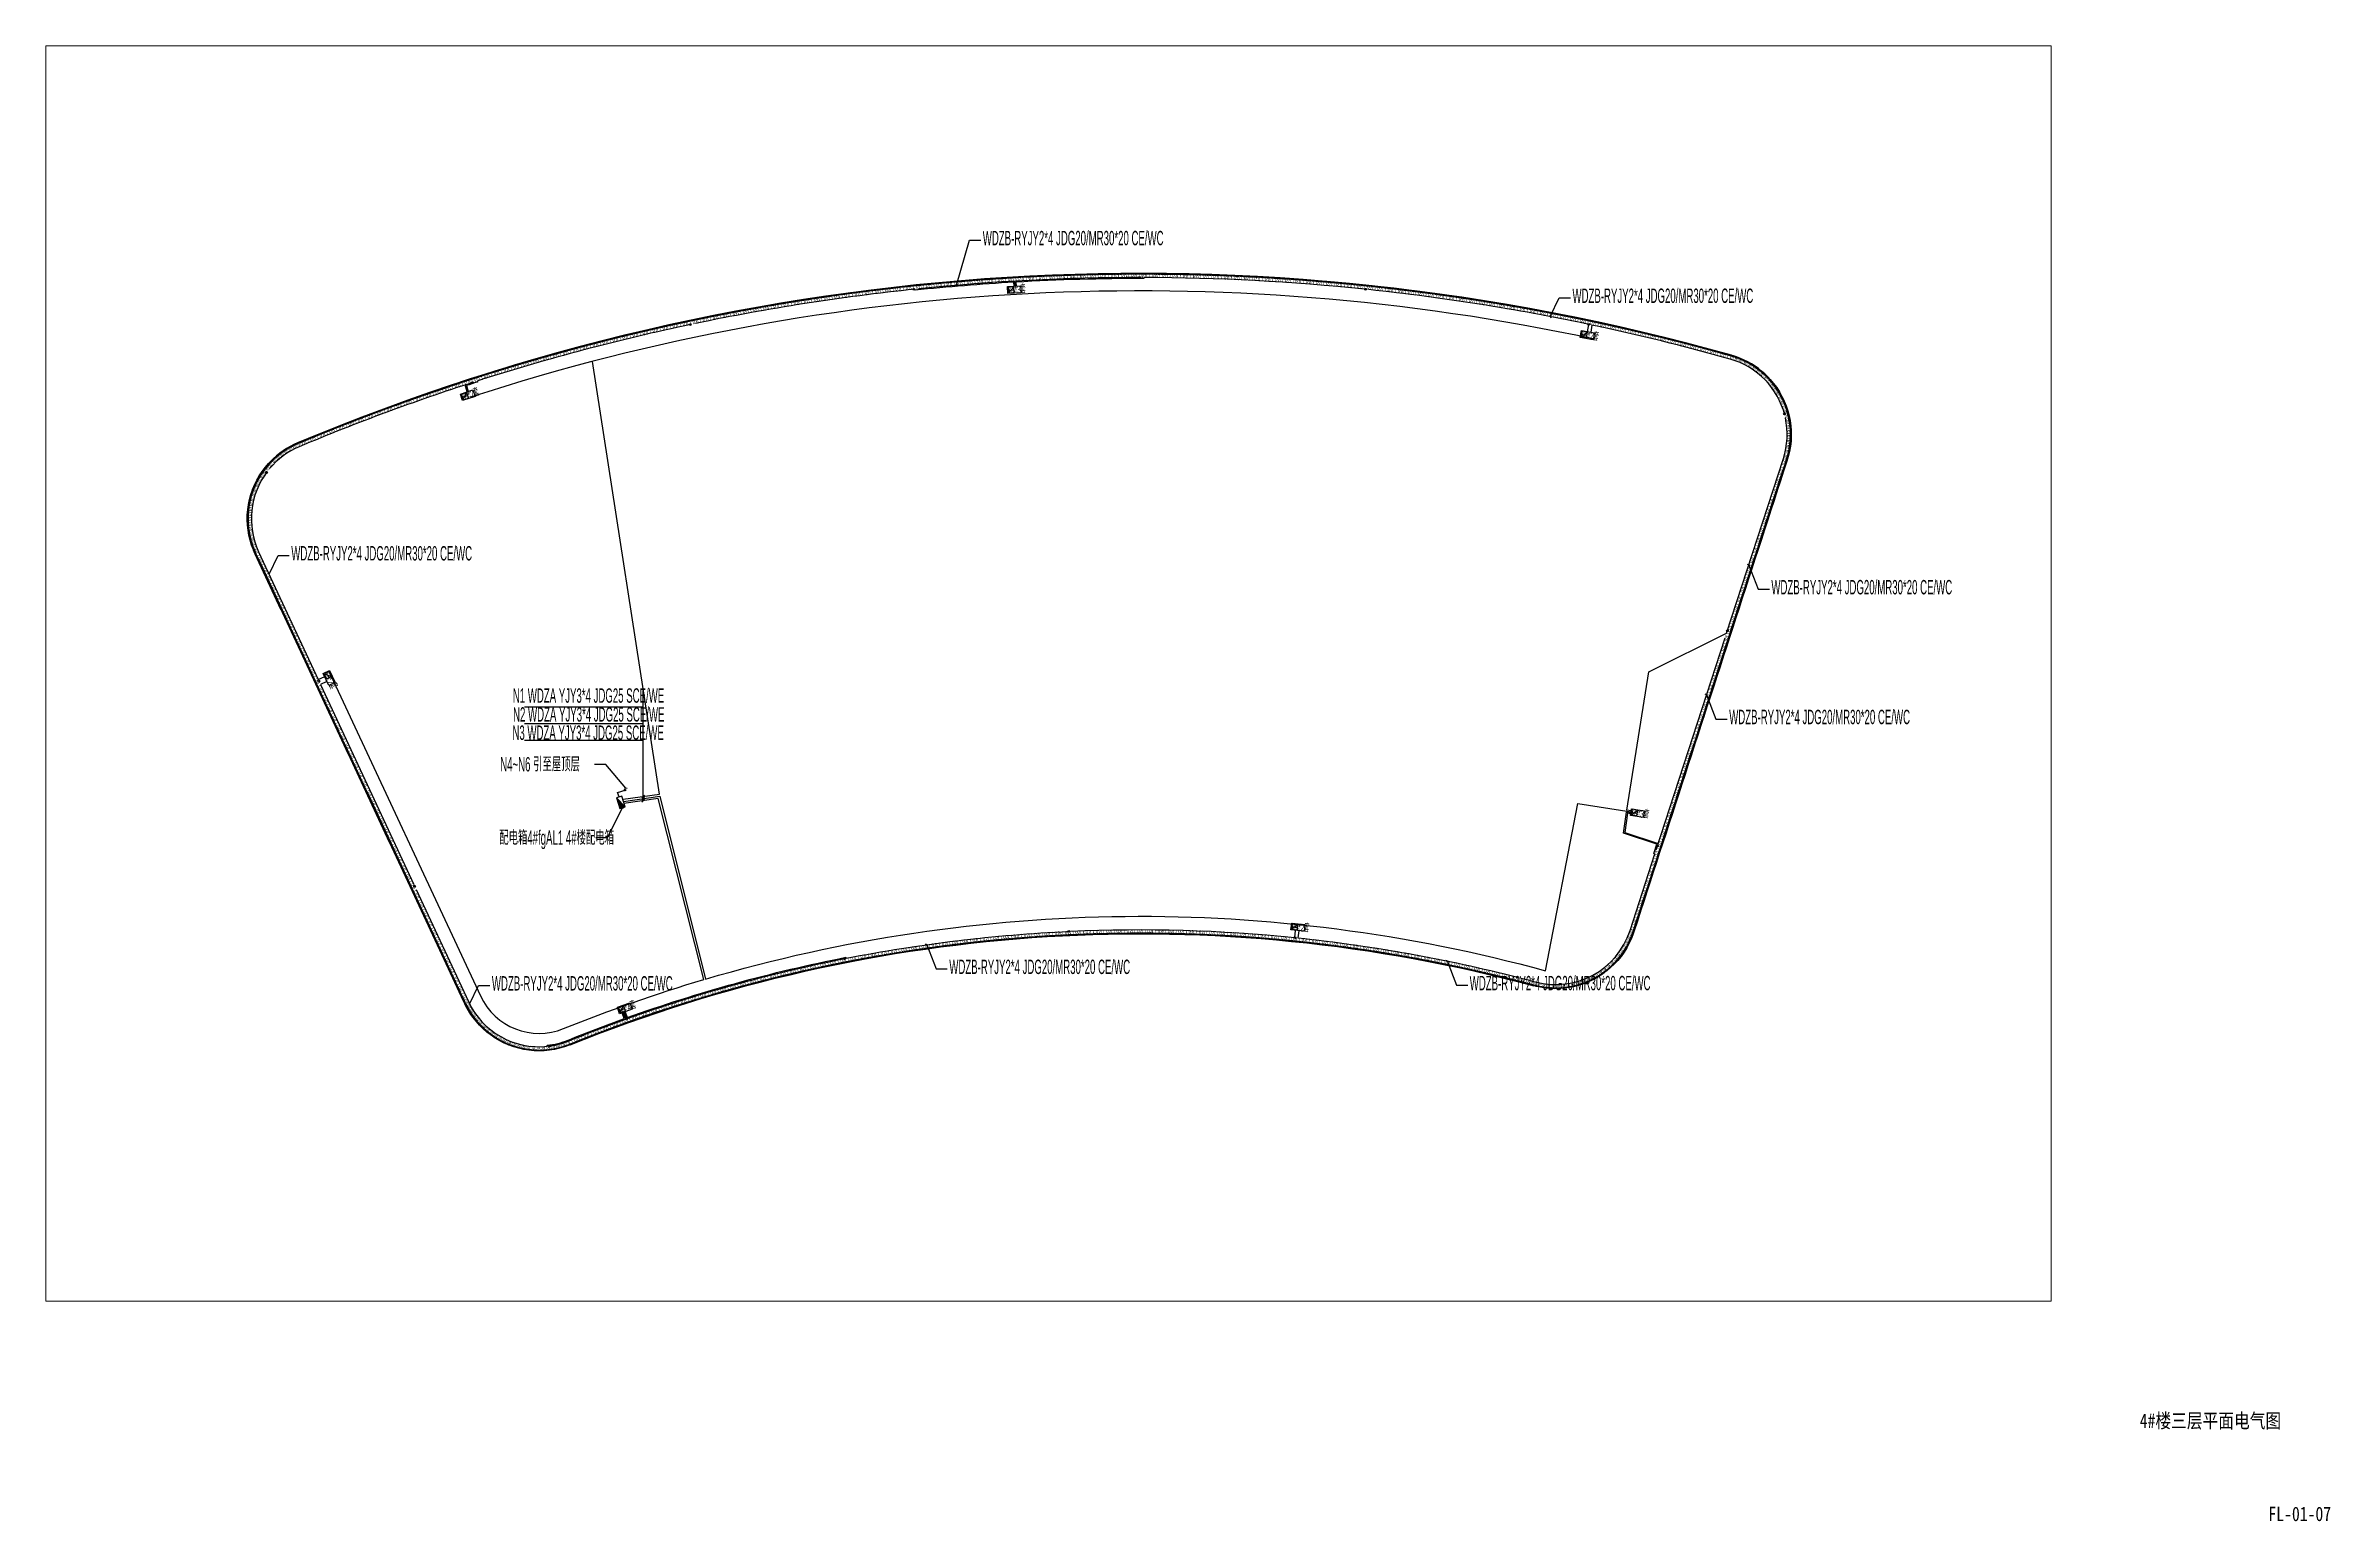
# Paper-space layout 'FL-01-07 4#楼三层平面电气图' of a CAD drawing. Header units: inches. Extents: x 44 to 600, y -404 to -45.
# The model-space entities are those that its viewports show. They can reach past a viewport. Long polylines and large blocks are cut down to what shows.
import ezdxf
from ezdxf import colors
from ezdxf.entities.mleader import LeaderData, LeaderLine
from ezdxf.enums import TextEntityAlignment as Align
from ezdxf.math import Vec2, Vec3

# ---------------------------------------------------------------- set-up
doc = ezdxf.new("R2010")
doc.units = ezdxf.units.IN
doc.header["$MEASUREMENT"] = 0
doc.layers.get('0').update_dxf_attribs({"color": 253})
doc.layers.get('Defpoints').update_dxf_attribs({"color": 253})
for name, color, linetype in [('0-L-灯具', 1, 'Continuous'), ('0-L-电箱', 90, 'Continuous'), ('0-LIGHT-TXT', 90, 'Continuous'), ('0-LL02', 1, 'Continuous'), ('0-开关电源', 3, 'Continuous'), ('2017_11-sheet-L2$0$C-SHET-TTLB', 11, 'Continuous'), ('LT-220V', 5, 'Continuous'), ('LT-24V', 4, 'Continuous'), ('强电220V', 1, 'Continuous')]:
    doc.layers.add(name, color=color, linetype=linetype)
doc.styles.add('GBZITI', font='gbenor.shx', dxfattribs={"height": 350, "bigfont": 'gbcbig.shx'})
doc.styles.add('SMDEI', font='smsim.shx', dxfattribs={"width": 0.75, "bigfont": 'smfs.shx'})
doc.styles.get("Standard").update_dxf_attribs({"font": 'arial.ttf'})
doc.styles.add('ZJY-宋体', font='')
doc.styles.get('ZJY-宋体').set_extended_font_data('SimSun')

# ---------------------------------------------------------------- blocks, each defined once
blk = doc.blocks.new('LL02')
at = {"layer": '0-LL02'}
for points in [[(-500, 80), (500, 80), (500, 0), (-500, 0)], [(-490, 70), (490, 70), (490, 10), (-490, 10)]]:
    blk.add_lwpolyline(points, close=True, dxfattribs=at)
for points in [[(-450, 16), (-450, 63), (-460, 45)], [(-450, 16), (-450, 63), (-440, 45)], [(-375, 16), (-375, 63), (-385, 45)], [(-375, 16), (-375, 63), (-365, 45)], [(-300, 16), (-300, 63), (-310, 45)], [(-300, 16), (-300, 63), (-290, 45)], [(-225, 16), (-225, 63), (-235, 45)], [(-225, 16), (-225, 63), (-215, 45)], [(-150, 16), (-150, 63), (-160, 45)], [(-150, 16), (-150, 63), (-140, 45)], [(-75, 16), (-75, 63), (-85, 45)], [(-75, 16), (-75, 63), (-65, 45)], [(0, 16), (0, 63), (-10, 45)], [(0, 16), (0, 63), (10, 45)], [(75, 16), (75, 63), (65, 45)], [(75, 16), (75, 63), (85, 45)], [(150, 16), (150, 63), (140, 45)], [(150, 16), (150, 63), (160, 45)], [(225, 16), (225, 63), (215, 45)], [(225, 16), (225, 63), (235, 45)], [(300, 16), (300, 63), (290, 45)], [(300, 16), (300, 63), (310, 45)], [(375, 16), (375, 63), (365, 45)], [(375, 16), (375, 63), (385, 45)], [(450, 16), (450, 63), (440, 45)], [(450, 16), (450, 63), (460, 45)]]:
    blk.add_lwpolyline(points, dxfattribs=at)
at = {"layer": '0-LL02', "style": 'GBZITI'}
blk.add_text('LL02', height=350, rotation=360, dxfattribs=at).set_placement((0, 271, 0), align=Align.MIDDLE_CENTER)
blk = doc.blocks.new('LL02a')
at = {"layer": '0-LL02'}
for points in [[(-250, 80), (250, 80), (250, 0), (-250, 0)], [(-240, 70), (240, 70), (240, 10), (-240, 10)]]:
    blk.add_lwpolyline(points, close=True, dxfattribs=at)
for points in [[(-225, 16), (-225, 63), (-235, 45)], [(-225, 16), (-225, 63), (-215, 45)], [(-150, 16), (-150, 63), (-160, 45)], [(-150, 16), (-150, 63), (-140, 45)], [(-75, 16), (-75, 63), (-85, 45)], [(-75, 16), (-75, 63), (-65, 45)], [(0, 16), (0, 63), (-10, 45)], [(0, 16), (0, 63), (10, 45)], [(75, 16), (75, 63), (65, 45)], [(75, 16), (75, 63), (85, 45)], [(150, 16), (150, 63), (140, 45)], [(150, 16), (150, 63), (160, 45)], [(225, 16), (225, 63), (215, 45)], [(225, 16), (225, 63), (235, 45)]]:
    blk.add_lwpolyline(points, dxfattribs=at)
at = {"layer": '0-LL02', "style": 'GBZITI', "width": 0.5}
blk.add_text('LL02a', height=350, rotation=360, dxfattribs=at).set_placement((0, 271, 0), align=Align.MIDDLE_CENTER)
blk = doc.blocks.new('LF01b')
at = {"layer": '0-LL02'}
for points in [[(-150, 80), (150, 80), (150, 0), (-150, 0)], [(-140, 70), (140, 70), (140, 10), (-140, 10)]]:
    blk.add_lwpolyline(points, close=True, dxfattribs=at)
for points in [[(-75, 16), (-75, 63), (-85, 45)], [(-75, 16), (-75, 63), (-65, 45)], [(0, 16), (0, 63), (-10, 45)], [(0, 16), (0, 63), (10, 45)], [(75, 16), (75, 63), (65, 45)], [(75, 16), (75, 63), (85, 45)]]:
    blk.add_lwpolyline(points, dxfattribs=at)
at = {"layer": '0-LL02', "style": 'GBZITI', "width": 0.28}
blk.add_text('LL02b', height=350, rotation=360, dxfattribs=at).set_placement((0, 271, 0), align=Align.MIDDLE_CENTER)
blk = doc.blocks.new('A$C6D811006')
at = {"layer": '强电220V'}
h = blk.add_hatch(dxfattribs=at)
h.set_pattern_fill('ANGLE', color=256, angle=-47.18273)
h.set_pattern_definition([(312.81726666, (-1537605.358, 1188511.7405), (5.123672646, 4.747441797), [5.08, -1.905]), (42.81726666, (-1537605.358, 1188511.7405), (-4.747441797, 5.123672646), [5.08, -1.905])])
h.paths.add_polyline_path([(-583, 176), (-182, -196), (161, 980)])
blk.add_line((161, 980), (-182, -196), dxfattribs=at)
blk.add_lwpolyline([(161, 980), (-583, 176), (-182, -196), (563, 608)], close=True, dxfattribs=at)
blk = doc.blocks.new('引出')
at = {"layer": '0-L-电箱', "lineweight": -2}
h = blk.add_hatch(color=256, dxfattribs=at)
h.dxf.hatch_style = 1
h.paths.add_polyline_path([(75, 0, 1), (-75, 0, 1)])
blk.add_lwpolyline([(0, 0, 0, 0, 0), (-110, -329, 200, 0, 0), (-281, -841, 0, 0, 0)], format="xyseb", dxfattribs=at)
blk.add_circle((0, 0), 75, dxfattribs=at)
blk = doc.blocks.new('_Oblique')
at = {"color": 0, "linetype": 'ByBlock', "lineweight": -2}
blk.add_line((-0.5, -0.5), (0.5, 0.5), dxfattribs=at)
blk = doc.blocks.new('LEDDR01')
at = {"layer": '0-开关电源'}
for p, q in [((-224, 0), (224, 448)), ((19, 205), (198, 205))]:
    blk.add_line(p, q, dxfattribs=at)
blk.add_lwpolyline([(-224, 0), (224, 0), (224, 448), (-224, 448)], close=True, dxfattribs=at)
for centre, start, end in [((-171, 187), 19.47122, 160.52878), ((-81, 219), 199.47122, 340.52878)]:
    blk.add_arc(centre, 47.5, start, end, dxfattribs=at)
at = {"color": 3}
for s, p in [('350W', (-219, 302)), ('DC24V', (-122, 21))]:
    blk.add_text(s, height=120, dxfattribs=at).set_placement(p)

msp = doc.modelspace()

# ---------------------------------------------------------------- linework, layer by layer
at = {"color": 4}
for points in [[(-299405, 78362, 0.1695891), (-438804, 69836, 0.0000154), (-438804, 69836, 0.0000154)], [(-294014, 68049, 0.4264158), (-299282, 78326, 0.4071261)], [(-438804, 69836, 0.4245121), (-442974, 59107, 0.4208598)], [(-412315, 11315, -0.1632475), (-318612, 17062, 0)]]:
    msp.add_lwpolyline(points, format="xyb", dxfattribs=at)
for points in [[(-308847, 22398), (-293968, 68190)], [(-442960, 59077), (-422569, 15349)]]:
    msp.add_lwpolyline(points, dxfattribs=at)
at = {"layer": '0-LIGHT-TXT', "color": 7}
for points in [[(-369784, 85027), (-368507, 85101), (-368468, 84430), (-369745, 84356)], [(-313983, 80752), (-312724, 80525), (-312843, 79864), (-314102, 80091)], [(-422977, 74585), (-421760, 74982), (-421552, 74343), (-422768, 73946)], [(-435705, 47710), (-435164, 46550), (-435773, 46266), (-436313, 47426)], [(-309099, 34276), (-307835, 34075), (-307940, 33412), (-309204, 33612)], [(-342152, 23160), (-340880, 23024), (-340951, 22356), (-342223, 22491)], [(-407722, 14976), (-406516, 15403), (-406292, 14769), (-407498, 14342)]]:
    msp.add_lwpolyline(points, close=True, dxfattribs=at)
for points in [[(-405206, 35059), (-405206, 35059), (-405206, 45762)], [(-416738, 44182), (-405206, 44182)], [(-416738, 42567), (-405206, 42567)], [(-416738, 40951), (-405206, 40951)], [(-405083, 35604), (-405324, 35325)], [(-405086, 35194), (-405327, 34915)], [(-405083, 35399), (-405324, 35120)]]:
    msp.add_lwpolyline(points, dxfattribs=at)
at = {"layer": '0-LL02'}
msp.add_lwpolyline([(-299405, 78362, 0.1689489), (-438507, 69960, 1073.2745645)], format="xyb", dxfattribs=at)
for centre in [(-378904, 84765), (-356944, 85914), (-334983, 84775), (-400626, 81342), (-313260, 81361), (-421874, 75680), (-294240, 72647), (-441835, 66957), (-299788, 51571), (-436736, 46676), (-306587, 30648), (-427439, 26737), (-363820, 22352), (-341849, 21747), (-385639, 19696), (-320209, 17895), (-406824, 13839), (-414323, 11196)]:
    msp.add_circle(centre, 85.7, dxfattribs=at)
at = {"layer": 'LT-220V'}
for points in [[(-312827, 79940, 0.1323392), (-421983, 74278, 0.1323392)], [(-435759, 47656), (-421029, 16067, 0.3992271), (-412954, 12891, -0.024189), (-399326, 17658), (-403751, 35267), (-407094, 34789)], [(-407123, 34987), (-403601, 35490), (-399134, 17715, -0.1394109), (-317469, 18514), (-314324, 34786), (-309147, 33974)]]:
    msp.add_lwpolyline(points, format="xyb", dxfattribs=at)
for points in [[(-407151, 35185), (-403631, 35688), (-410146, 77754)], [(-407555, 35421), (-407695, 35842), (-406974, 36082)]]:
    msp.add_lwpolyline(points, dxfattribs=at)
at = {"layer": 'LT-24V', "color": 4}
for points in [[(-369139, 85065), (-369162, 85458, 0.0114165), (-378778, 84678), (-378788, 84778, 0.0255536), (-400124, 81447, 0.0255536)], [(-356880, 85914, 0.0255453), (-378439, 84814, 0.0255453)], [(-334975, 84774, 0.0255327), (-356521, 85914), (-356521, 85814, 0.014728), (-368962, 85469), (-368939, 85076)], [(-313379, 80644), (-313250, 81359, 0.0256406), (-334652, 84740, 0.0256406)], [(-400497, 81369, 0.0255419), (-421362, 75845), (-421332, 75750, 0.0013287), (-422400, 75405), (-422214, 74834)], [(-294207, 72522, 0.268346), (-299513, 77977, 0.0163835), (-312960, 81298), (-313071, 80595)], [(-421702, 75736, 0.0213782), (-438649, 69467, 0.1195865), (-441534, 67340, 0.1195865)], [(-309132, 34072), (-309553, 34138), (-307435, 47591), (-299862, 51344), (-294348, 68314, 0.1325937), (-294148, 72270, 0.1325937)], [(-441772, 67041, 0.2777464), (-442598, 59246), (-436804, 46822), (-436170, 47118)], [(-319884, 17811, -0.0024877), (-318460, 17436, 0.3992271), (-309258, 22426), (-306833, 29889), (-306928, 29920), (-306634, 30825), (-309884, 31881), (-309584, 33940), (-309162, 33875)], [(-427294, 26427), (-422207, 15518, 0.3202063), (-414522, 11172), (-414532, 11271, 0.0700642), (-412503, 11779, -0.0098639), (-407046, 13865), (-407248, 14430)], [(-385473, 19729, -0.0368636), (-363837, 22351, -0.0368636)], [(-363612, 22362, -0.0368263), (-341849, 21747), (-341775, 22444)], [(-341466, 22411), (-341540, 21715, -0.0367571), (-320150, 17880, -0.0367571)], [(-407060, 14498), (-406824, 13839, -0.0369662), (-385762, 19672, -0.0369662)], [(-406966, 14531), (-406763, 13966, -0.0372964), (-385492, 19827), (-385473, 19729)], [(-414191, 11214, 0.059037), (-412466, 11686, -0.0100326), (-406918, 13805), (-407154, 14464)]]:
    msp.add_lwpolyline(points, format="xyb", dxfattribs=at)
for points in [[(-369039, 85070), (-369067, 85563)], [(-422309, 74803), (-422527, 75469)], [(-306706, 30282), (-300014, 50877)], [(-435953, 46653), (-436587, 46357), (-427520, 26913)], [(-309180, 33776), (-309502, 33826), (-309773, 31950), (-306508, 30889)]]:
    msp.add_lwpolyline(points, dxfattribs=at)

# ---------------------------------------------------------------- block references
at = {"layer": '0-L-灯具', "rotation": 176.5021198859426}
msp.add_blockref('引出', (-406974, 36082), dxfattribs=at)
at = {"layer": '0-L-电箱', "rotation": 61.18219452769995}
msp.add_blockref('A$C6D811006', (-407034, 34721), dxfattribs=at)
at = {"layer": '0-LL02'}
for name, p, rotation in [('LL02', (-385090, 84429), 187.6502017195544), ('LL02', (-384099, 84559), 187.3796834026831), ('LL02', (-383107, 84685), 187.109165085813), ('LL02', (-382114, 84807), 186.8386467689443), ('LL02', (-381121, 84924), 186.5681284520757), ('LL02', (-380127, 85036), 186.297610135207), ('LL02', (-379133, 85143), 186.0270918183382), ('LL02', (-378138, 85246), 185.756573501471), ('LL02', (-377143, 85344), 185.4860551846036), ('LL02', (-376148, 85437), 185.2155368677363), ('LL02', (-375152, 85525), 184.9450185508689), ('LL02', (-374155, 85609), 184.6745002340017), ('LL02', (-373158, 85688), 184.4039819171343), ('LL02', (-372161, 85763), 184.1334636002656), ('LL02', (-371163, 85832), 183.862945283397), ('LL02', (-370166, 85897), 183.5924269665269), ('LL02', (-369167, 85958), 183.3219086496582), ('LL02', (-368169, 86013), 183.0513903327896), ('LL02', (-367170, 86064), 182.7808720159209), ('LL02', (-366171, 86110), 182.5103536990523), ('LL02', (-365172, 86152), 182.2398353821823), ('LL02', (-364173, 86188), 181.9693170653135), ('LL02', (-363173, 86220), 181.6987987484475), ('LL02', (-362174, 86248), 181.4282804315775), ('LL02', (-361174, 86270), 181.1577621147089), ('LL02', (-360174, 86288), 180.8872437978416), ('LL02', (-359174, 86301), 180.6167254809149), ('LL02', (-358174, 86310), 180.3462071640461), ('LL02', (-357174, 86313), 180.0756888471775), ('LL02', (-356174, 86312), 179.8051705303102), ('LL02', (-355174, 86306), 179.5346522134415), ('LL02', (-354174, 86296), 179.2641338965728), ('LL02', (-353175, 86281), 178.9936155797068), ('LL02', (-352175, 86261), 178.7230972628395), ('LL02', (-351175, 86236), 178.4525789459709), ('LL02', (-350175, 86207), 178.1820606291035), ('LL02', (-349176, 86173), 177.9115423122375), ('LL02', (-348177, 86134), 177.6410239953702), ('LL02', (-347178, 86090), 177.3705056785015), ('LL02', (-346179, 86042), 177.0999873616328), ('LL02', (-345180, 85989), 176.8294690447655), ('LL02', (-344182, 85931), 176.5589507278982), ('LL02', (-343184, 85869), 176.2884324110308), ('LL02', (-342186, 85802), 176.0179140941635), ('LL02', (-341189, 85730), 175.7473957772962), ('LL02', (-340192, 85654), 175.4768774604289), ('LL02', (-339195, 85572), 175.2063591435602), ('LL02', (-338199, 85486), 174.9358408266929), ('LL02', (-337203, 85396), 174.6653225098255), ('LL02', (-336207, 85300), 174.3948041929582), ('LL02', (-335212, 85200), 174.1242858760882), ('LL02', (-334218, 85096), 173.8537675592195), ('LL02', (-333224, 84986), 173.5832492422923), ('LL02', (-332230, 84872), 173.3127309254263), ('LL02', (-331238, 84753), 173.042212608559), ('LL02', (-330245, 84630), 172.7716942916903), ('LL02', (-329253, 84502), 172.501175974823), ('LL02', (-328262, 84369), 172.2306576579556), ('LL02', (-398894, 82108), 191.4374581557267), ('LL02', (-397913, 82304), 191.1669398388553), ('LL02', (-396932, 82495), 190.8964215219853), ('LL02', (-395949, 82682), 190.6259032051165), ('LL02', (-394966, 82864), 190.3553848882479), ('LL02', (-393982, 83041), 190.0848665713779), ('LL02', (-392997, 83214), 189.8143482545092), ('LL02', (-392011, 83382), 189.5438299376418), ('LL02', (-391025, 83546), 189.2733116207733), ('LL02', (-390037, 83705), 189.0027933039018), ('LL02', (-389049, 83859), 188.7322749870318), ('LL02', (-388061, 84008), 188.4617566701618), ('LL02', (-387071, 84153), 188.1912383532931), ('LL02', (-386081, 84293), 187.9207200364245), ('LL02', (-327272, 84231), 171.9601393410883), ('LL02', (-326282, 84089), 171.689621024221), ('LL02', (-325293, 83942), 171.4191027073537), ('LL02', (-324304, 83791), 171.148584390485), ('LL02', (-323317, 83634), 170.8780660736136), ('LL02', (-322330, 83474), 170.6075477567449), ('LL02', (-321344, 83308), 170.3370294398776), ('LL02', (-320358, 83138), 170.066511123009), ('LL02', (-319374, 82963), 169.7959928061403), ('LL02', (-318390, 82783), 169.5254744892716), ('LL02', (-317407, 82599), 169.2549561724016), ('LL02', (-316425, 82411), 168.9844378555316), ('LL02', (-315444, 82217), 168.7139195386629), ('LL02', (-408645, 79894), 194.142641324463), ('LL02', (-407675, 80137), 193.872123007593), ('LL02', (-406703, 80374), 193.6016046907256), ('LL02', (-405731, 80607), 193.3310863738569), ('LL02', (-404757, 80835), 193.0605680569895), ('LL02', (-403783, 81059), 192.7900497401223), ('LL02', (-402807, 81278), 192.5195314232549), ('LL02', (-401830, 81492), 192.24901310633), ('LL02', (-400852, 81702), 191.9784947894626), ('LL02', (-399874, 81907), 191.7079764725954), ('LL02', (-314464, 82019), 168.4434012217955), ('LL02', (-313484, 81817), 168.1728829049269), ('LL02', (-312506, 81609), 167.9023645880582), ('LL02', (-311529, 81397), 167.6318462711922), ('LL02', (-310552, 81181), 167.3613279543235), ('LL02', (-309577, 80960), 167.0908096374535), ('LL02', (-308603, 80734), 166.8202913205848), ('LL02', (-307630, 80504), 166.5497730037161), ('LL02', (-306658, 80269), 166.2792546868488), ('LL02', (-305687, 80029), 166.0087363699828), ('LL02', (-416364, 77794), 196.306787859415), ('LL02', (-415403, 78072), 196.0362695425451), ('LL02', (-414442, 78346), 195.7657512256776), ('LL02', (-413479, 78616), 195.495232908809), ('LL02', (-412514, 78881), 195.224714591939), ('LL02', (-411549, 79141), 194.9541962750703), ('LL02', (-410582, 79397), 194.683677958203), ('LL02', (-409614, 79648), 194.4131596413329), ('LL02', (-304717, 79785), 165.7382180531141), ('LL02', (-303749, 79537), 165.4676997362441), ('LL02', (-302781, 79283), 165.1971814193741), ('LL02', (-301815, 79026), 164.9266631025041), ('LL02', (-300850, 78763), 164.6561447856354), ('LL02', (-299886, 78496), 164.3856264687667), ('LL02a', (-299138, 78277), 162.22968968394), ('LL02a', (-298667, 78110), 158.6496775583669), ('LL02a', (-298208, 77914), 155.0696654327938), ('LL02a', (-297762, 77689), 151.4896533072207), ('LL02', (-423998, 75403), 198.4709343943712), ('LL02', (-423048, 75718), 198.2004160775012), ('LL02', (-422098, 76028), 197.9298977606325), ('LL02', (-421146, 76334), 197.6593794437638), ('LL02', (-420192, 76635), 197.3888611268952), ('LL02', (-419237, 76931), 197.1183428100251), ('LL02', (-418281, 77223), 196.8478244931564), ('LL02', (-417323, 77511), 196.5773061762865), ('LL02a', (-297330, 77437), 147.9096411816478), ('LL02a', (-296915, 77159), 144.3296290560747), ('LL02a', (-296519, 76855), 140.7496169305016), ('LL02a', (-296142, 76527), 137.1696048049287), ('LL02a', (-295786, 76176), 133.5895926793557), ('LL02a', (-295453, 75804), 130.0095805537826), ('LL02a', (-295143, 75411), 126.4295684282095), ('LL02', (-429661, 73422), 200.0940442955859), ('LL02', (-428721, 73763), 199.8235259787173), ('LL02', (-427779, 74100), 199.5530076618485), ('LL02', (-426836, 74433), 199.2824893449799), ('LL02', (-425892, 74761), 199.0119710281113), ('LL02', (-424945, 75084), 198.7414527112412), ('LL02a', (-294859, 75000), 122.8495563026364), ('LL02a', (-294602, 74572), 119.2695441770633), ('LL02a', (-294371, 74129), 115.6895320514901), ('LL02a', (-294168, 73672), 112.109519925917), ('LL02a', (-293995, 73204), 108.5295078003439), ('LL02', (-436194, 70909), 201.9876725136653), ('LL02', (-435266, 71281), 201.7171541967953), ('LL02', (-434336, 71649), 201.4466358799253), ('LL02', (-433404, 72012), 201.1761175630566), ('LL02', (-432471, 72371), 200.905599246188), ('LL02', (-431536, 72726), 200.6350809293206), ('LL02', (-430599, 73076), 200.3645626124533), ('LL02a', (-293851, 72725), 104.9494956747709), ('LL02a', (-293737, 72239), 101.3694835491979), ('LL02a', (-293654, 71746), 97.78947142362493), ('LL02a', (-293601, 71249), 94.20945929805201), ('LL02a', (-440329, 68985), 215.3019626285907), ('LL02a', (-439912, 69261), 211.7209764090231), ('LL02a', (-439479, 69510), 208.1399901894553), ('LL02a', (-439031, 69732), 204.5590039698874), ('LF01b', (-438645, 69902), 202.7028152128936), ('LL02', (-438045, 70151), 202.528709147404), ('LL02', (-437120, 70532), 202.258190830534), ('LL02a', (-293806, 68769), 76.30939867018675), ('LL02a', (-293703, 69258), 79.88941079575986), ('LL02a', (-293631, 69752), 83.46942292133296), ('LL02a', (-293590, 70250), 87.04943504690605), ('LL02a', (-293580, 70750), 90.62944717247915), ('LL02a', (-442399, 66840), 236.7878799459973), ('LL02a', (-442112, 67249), 233.2068937264295), ('LL02a', (-441800, 67639), 229.6259075068617), ('LL02a', (-441465, 68010), 226.044921287294), ('LL02a', (-441107, 68358), 222.4639350677261), ('LL02a', (-440728, 68684), 218.8829488481583), ('LL02', (-294477, 66622), 72.00000000002372), ('LL02', (-294168, 67573), 72.00000000002372), ('LL02a', (-293940, 68287), 72.72938654461366), ('LL02a', (-443422, 64571), 254.6928110438363), ('LL02a', (-443275, 65049), 251.1118248242686), ('LL02a', (-443098, 65516), 247.5308386047008), ('LL02a', (-442893, 65971), 243.949852385133), ('LL02a', (-442659, 66413), 240.368866165565), ('LL02', (-295095, 64720), 72.00000000002372), ('LL02', (-294786, 65671), 72.00000000002372), ('LL02a', (-443705, 62597), 269.0167559221076), ('LL02a', (-443698, 62098), 272.5977421416755), ('LL02a', (-443680, 63096), 265.4357697025399), ('LL02a', (-443625, 63593), 261.854783482972), ('LL02a', (-443539, 64085), 258.2737972634042), ('LL02', (-296023, 61867), 72.00000000002372), ('LL02', (-295713, 62818), 72.00000000002372), ('LL02', (-295404, 63769), 72.00000000002372), ('LL02a', (-443660, 61600), 276.1787283612434), ('LL02a', (-443590, 61105), 279.759714580811), ('LL02a', (-443491, 60615), 283.3407008003787), ('LL02a', (-443360, 60133), 286.9216870199464), ('LL02a', (-443200, 59659), 290.5026732395143), ('LL02', (-296641, 59965), 72.00000000002372), ('LL02', (-296332, 60916), 72.00000000002372), ('LF01b', (-443053, 59288), 293.3457003133935), ('LL02', (-442749, 58624), 294.9999999999575), ('LL02', (-442326, 57718), 294.9999999999575), ('LL02', (-297259, 58062), 72.00000000002372), ('LL02', (-296950, 59013), 72.00000000002372), ('LL02', (-441904, 56811), 294.9999999999575), ('LL02', (-441481, 55905), 294.9999999999575), ('LL02', (-441059, 54999), 294.9999999999575), ('LL02', (-298186, 55209), 72.00000000002372), ('LL02', (-297877, 56160), 72.00000000002372), ('LL02', (-297568, 57111), 72.00000000002372), ('LL02', (-440636, 54092), 294.9999999999575), ('LL02', (-440213, 53186), 294.9999999999575), ('LL02', (-298804, 53307), 72.00000000002372), ('LL02', (-298495, 54258), 72.00000000002372), ('LL02', (-439791, 52280), 294.9999999999575), ('LL02', (-439368, 51374), 294.9999999999575), ('LL02', (-438945, 50467), 294.9999999999575), ('LL02', (-299422, 51405), 72.00000000002372), ('LL02', (-299113, 52356), 72.00000000002372), ('LL02', (-438523, 49561), 294.9999999999575), ('LL02', (-438100, 48655), 294.9999999999575), ('LL02', (-300349, 48552), 72.00000000002372), ('LL02', (-300040, 49503), 72.00000000002372), ('LL02', (-299731, 50454), 72.00000000002372), ('LL02', (-437678, 47748), 294.9999999999575), ('LL02', (-437255, 46842), 294.9999999999575), ('LL02', (-300967, 46650), 72.00000000002372), ('LL02', (-300658, 47601), 72.00000000002372), ('LL02', (-436832, 45936), 294.9999999999575), ('LL02', (-436410, 45029), 294.9999999999575), ('LL02', (-435987, 44123), 294.9999999999575), ('LL02', (-301585, 44748), 72.00000000002372), ('LL02', (-301276, 45699), 72.00000000002372), ('LL02', (-435564, 43217), 294.9999999999575), ('LL02', (-435142, 42310), 294.9999999999575), ('LL02', (-302512, 41894), 72.00000000002372), ('LL02', (-302203, 42846), 72.00000000002372), ('LL02', (-301894, 43797), 72.00000000002372), ('LL02', (-434719, 41404), 294.9999999999575), ('LL02', (-434297, 40498), 294.9999999999575), ('LL02', (-433874, 39592), 294.9999999999575), ('LL02', (-303130, 39992), 72.00000000002372), ('LL02', (-302821, 40943), 72.00000000002372), ('LL02', (-433451, 38685), 294.9999999999575), ('LL02', (-433029, 37779), 294.9999999999575), ('LL02', (-303748, 38090), 72.00000000002372), ('LL02', (-303439, 39041), 72.00000000002372), ('LL02', (-432606, 36873), 294.9999999999575), ('LL02', (-432184, 35966), 294.9999999999575), ('LL02', (-431761, 35060), 294.9999999999575), ('LL02', (-304675, 35237), 72.00000000002372), ('LL02', (-304366, 36188), 72.00000000002372), ('LL02', (-304057, 37139), 72.00000000002372), ('LL02', (-431338, 34154), 294.9999999999575), ('LL02', (-430916, 33247), 294.9999999999575), ('LL02', (-305293, 33335), 72.00000000002372), ('LL02', (-304984, 34286), 72.00000000002372), ('LL02', (-430493, 32341), 294.9999999999575), ('LL02', (-430070, 31435), 294.9999999999575), ('LL02', (-429648, 30528), 294.9999999999575), ('LL02', (-305911, 31433), 72.00000000002372), ('LL02', (-305602, 32384), 72.00000000002372), ('LL02', (-429225, 29622), 294.9999999999575), ('LL02', (-428803, 28716), 294.9999999999575), ('LL02', (-306838, 28580), 72.00000000002372), ('LL02', (-306529, 29531), 72.00000000002372), ('LL02', (-306220, 30482), 72.00000000002372), ('LL02', (-428380, 27810), 294.9999999999575), ('LL02', (-427957, 26903), 294.9999999999575), ('LL02', (-307456, 26678), 72.00000000002372), ('LL02', (-307147, 27629), 72.00000000002372), ('LL02', (-427535, 25997), 294.9999999999575), ('LL02', (-427112, 25091), 294.9999999999575), ('LL02', (-426689, 24184), 294.9999999999575), ('LL02', (-308383, 23824), 72.00000000002372), ('LL02', (-308074, 24775), 72.00000000002372), ('LL02', (-307765, 25726), 72.00000000002372), ('LL02', (-426267, 23278), 294.9999999999575), ('LL02', (-425844, 22372), 294.9999999999575), ('LL02', (-367199, 21753), 4.0035235481947), ('LL02', (-366201, 21820), 3.615340760165841), ('LL02', (-365203, 21879), 3.227157972136038), ('LL02', (-364205, 21932), 2.838975184107178), ('LL02', (-363206, 21978), 2.450792396078318), ('LL02', (-362207, 22018), 2.062609608052272), ('LL02', (-361207, 22050), 1.674426820025291), ('LL02', (-360207, 22076), 1.286244031997369), ('LL02', (-359208, 22095), 0.8980612439694466), ('LL02', (-358208, 22107), 0.5098784559415254), ('LL02', (-357208, 22113), 0.1216956679126646), ('LL02', (-356208, 22112), 359.7335128798838), ('LL02', (-355208, 22104), 359.3453300918569), ('LL02', (-354208, 22089), 358.9571473038289), ('LL02', (-353208, 22067), 358.5689645158), ('LL02', (-352208, 22039), 358.1807817277721), ('LL02', (-351209, 22004), 357.7925989397442), ('LL02', (-350210, 21962), 357.4044161517163), ('LL02', (-349211, 21913), 357.0162333636883), ('LL02', (-348213, 21857), 356.6280505756613), ('LL02', (-347215, 21795), 356.2398677876335), ('LL02a', (-309034, 21876), 68.77955340909692), ('LF01b', (-308896, 22251), 71.66361658478964), ('LL02', (-308692, 22873), 72.00000000002372), ('LL02', (-425422, 21465), 294.9999999999575), ('LL02', (-424999, 20559), 294.9999999999575), ('LL02', (-424576, 19653), 294.9999999999575), ('LL02', (-384052, 19594), 10.60263094467594), ('LL02', (-383068, 19774), 10.21444815664708), ('LL02', (-382084, 19948), 9.826265368619154), ('LL02', (-381098, 20116), 9.438082580590295), ('LL02', (-380111, 20276), 9.049899792560499), ('LL02', (-379123, 20430), 8.661717004532575), ('LL02', (-378134, 20577), 8.27353421650559), ('LL02', (-377144, 20718), 7.885351428477668), ('LL02', (-376153, 20852), 7.497168640450689), ('LL02', (-375161, 20979), 7.108985852421827), ('LL02', (-374168, 21099), 6.720803064392028), ('LL02', (-373174, 21213), 6.332620276363168), ('LL02', (-372180, 21320), 5.944437488335247), ('LL02', (-371185, 21420), 5.556254700307324), ('LL02', (-370190, 21513), 5.168071912278464), ('LL02', (-369193, 21600), 4.779889124250541), ('LL02', (-368197, 21680), 4.391706336222621), ('LL02', (-346217, 21726), 355.8516849996055), ('LL02', (-345220, 21651), 355.4635022115776), ('LL02', (-344223, 21568), 355.0753194234921), ('LL02', (-343227, 21479), 354.6871366354651), ('LL02', (-342232, 21383), 354.2989538474381), ('LL02', (-341237, 21280), 353.9107710594101), ('LL02', (-340243, 21171), 353.5225882713804), ('LL02', (-339250, 21054), 353.1344054833525), ('LL02', (-338258, 20932), 352.7462226953245), ('LL02', (-337266, 20802), 352.3580399072966), ('LL02', (-336275, 20666), 351.9698571192667), ('LL02', (-335286, 20522), 351.581674331238), ('LL02', (-334297, 20373), 351.19349154321), ('LL02', (-333309, 20216), 350.8053087551822), ('LL02', (-332323, 20053), 350.4171259671551), ('LL02', (-331337, 19883), 350.0289431791282), ('LL02', (-330353, 19707), 349.6407603911021), ('LL02', (-329370, 19524), 349.2525776030761), ('LL02a', (-310286, 19725), 50.87530141937373), ('LL02a', (-309983, 20122), 54.45615181731818), ('LL02a', (-309705, 20538), 58.03700221526287), ('LL02a', (-309454, 20969), 61.61785261320755), ('LL02a', (-309230, 21416), 65.19870301115223), ('LL02', (-424154, 18746), 294.9999999999575), ('LL02', (-423731, 17840), 294.9999999999575), ('LL02', (-393811, 17423), 14.48445882495704), ('LL02', (-392842, 17669), 14.09627603692911), ('LL02', (-391872, 17910), 13.70809324890119), ('LL02', (-390899, 18143), 13.31991046087327), ('LL02', (-389925, 18370), 12.9317276728444), ('LL02', (-388950, 18591), 12.54354488481555), ('LL02', (-387973, 18805), 12.15536209678858), ('LL02', (-386995, 19012), 11.76717930876065), ('LL02', (-386015, 19212), 11.37899652073178), ('LL02', (-385034, 19406), 10.99081373270386), ('LL02', (-328388, 19334), 348.8643948150481), ('LL02', (-327408, 19137), 348.4762120270211), ('LL02', (-326428, 18934), 348.0880292389932), ('LL02', (-325451, 18724), 347.6998464509644), ('LL02', (-324474, 18508), 347.3116636629364), ('LL02', (-323500, 18285), 346.9234808749094), ('LL02', (-322526, 18056), 346.5352980868834), ('LL02', (-321555, 17819), 346.1471152988564), ('LL02', (-320585, 17577), 345.7589325108285), ('LL02', (-319616, 17327), 345.3707497228006), ('LL02a', (-313466, 17371), 22.22849823581733), ('LL02a', (-313010, 17574), 25.80934863376181), ('LL02a', (-312567, 17805), 29.3901990317065), ('LL02a', (-312139, 18064), 32.9710494296512), ('LL02a', (-311728, 18348), 36.55189982759565), ('LL02a', (-311336, 18658), 40.13275022554016), ('LL02a', (-310964, 18992), 43.71360062348473), ('LL02a', (-310614, 19348), 47.29445102142921), ('LL02', (-423309, 16934), 294.9999999999575), ('LL02', (-422886, 16028), 294.9999999999575), ('LF01b', (-422611, 15438), 294.9999999999465), ('LL02', (-401499, 15213), 17.58992112918604), ('LL02', (-400545, 15512), 17.20173834115906), ('LL02', (-399589, 15804), 16.81355555313113), ('LL02', (-398630, 16090), 16.42537276510228), ('LL02', (-397670, 16370), 16.03718997707342), ('LL02', (-396708, 16643), 15.64900718904362), ('LL02', (-395744, 16909), 15.26082440101382), ('LL02', (-394779, 17169), 14.87264161298496), ('LL02a', (-318890, 17137), 345.1503173761216), ('LL02a', (-318369, 17004), 346.4199942563715), ('LL02a', (-317880, 16901), 350.000844654316), ('LL02a', (-317385, 16829), 353.5816950522608), ('LL02a', (-316887, 16789), 357.1625454502054), ('LL02a', (-316388, 16779), 0.7433958481497169), ('LL02a', (-315889, 16801), 4.324246246094201), ('LL02a', (-315392, 16854), 7.905096644038682), ('LL02a', (-314899, 16938), 11.48594704198327), ('LL02a', (-314413, 17052), 15.06679743992806), ('LL02a', (-313934, 17197), 18.64764783787274), ('LL02a', (-422424, 15062), 297.2988885466061), ('LL02a', (-422181, 14625), 300.8798747661738), ('LL02a', (-421911, 14205), 304.4608609857415), ('LL02a', (-421616, 13802), 308.0418472053093), ('LL02a', (-421296, 13418), 311.6228334248769), ('LL02a', (-420952, 13055), 315.2038196444445), ('LL02', (-408119, 12940), 20.30720064537963), ('LL02', (-407180, 13284), 19.91901785735169), ('LL02', (-406239, 13622), 19.53083506932377), ('LL02', (-405295, 13953), 19.14265228129491), ('LL02', (-404349, 14277), 18.75446949326698), ('LL02', (-403401, 14596), 18.36628670523907), ('LL02', (-402451, 14907), 17.97810391721302), ('LL02a', (-420587, 12714), 318.7848058640122), ('LL02a', (-420201, 12397), 322.3657920835802), ('LL02a', (-419796, 12105), 325.9467783031481), ('LL02a', (-419373, 11838), 329.5277645227158), ('LL02a', (-418935, 11598), 333.1087507422835), ('LL02a', (-418482, 11386), 336.6897369618512), ('LL02a', (-418018, 11203), 340.2707231814188), ('LL02a', (-417542, 11049), 343.8517094009865), ('LL02a', (-417058, 10925), 347.4326956205541), ('LL02a', (-416567, 10832), 351.0136818401219), ('LL02a', (-416071, 10769), 354.5946680596895), ('LL02a', (-415573, 10738), 358.1756542792573), ('LL02a', (-415073, 10738), 1.756640498824984), ('LL02a', (-414574, 10769), 5.337626718392557), ('LL02a', (-414079, 10831), 8.918612937960233), ('LL02a', (-413588, 10924), 12.4995991575278), ('LL02a', (-413103, 11047), 16.08058537709528), ('LL02a', (-412628, 11200), 19.66157159666275), ('LL02', (-411851, 11501), 21.85993179749413), ('LL02', (-410922, 11871), 21.4717490094662), ('LL02', (-409990, 12233), 21.08356622143734), ('LL02', (-409056, 12590), 20.69538343340754)]:
    msp.add_blockref(name, p, dxfattribs=dict(at, rotation=rotation))
at = {"layer": '0-开关电源', "color": 3, "xscale": 1.25, "yscale": 1.25, "zscale": 1.25}
for p, rotation in [((-369408, 84438), 3.312347175548974), ((-313756, 80092), 349.7806847976944), ((-422463, 74111), 18.055934877869), ((-436113, 47143), 294.9999999994822), ((-308857, 33620), 350.999999999963), ((-341878, 22517), 353.9301926881385), ((-407198, 14515), 19.48209590767386)]:
    msp.add_blockref('LEDDR01', p, dxfattribs=dict(at, rotation=rotation))

# ---------------------------------------------------------------- texts
at = {"layer": '0-LIGHT-TXT', "color": 7, "style": 'SMDEI', "width": 0.5}
for s, p in [('WDZB-RYJY2*4 JDG20/MR30*20 CE/WC', (-372191, 89049)), ('WDZB-RYJY2*4 JDG20/MR30*20 CE/WC', (-314853, 83444)), ('WDZB-RYJY2*4 JDG20/MR30*20 CE/WC', (-439424, 58404)), ('WDZB-RYJY2*4 JDG20/MR30*20 CE/WC', (-295512, 55110)), ('N1 WDZA YJY3*4 JDG25 SCE/WE', (-417885, 44576)), ('N3 WDZA YJY3*4 JDG25 SCE/WE', (-417921, 40964)), ('N2 WDZA YJY3*4 JDG25 SCE/WE', (-417862, 42740)), ('WDZB-RYJY2*4 JDG20/MR30*20 CE/WC', (-299612, 42492)), ('N4~N6 引至屋顶层', (-419109, 37893)), ('配电箱4#fgAL1 4#楼配电箱', (-419204, 30761)), ('WDZB-RYJY2*4 JDG20/MR30*20 CE/WC', (-419922, 16594)), ('WDZB-RYJY2*4 JDG20/MR30*20 CE/WC', (-375444, 18200)), ('WDZB-RYJY2*4 JDG20/MR30*20 CE/WC', (-324843, 16619))]:
    msp.add_text(s, height=1400, dxfattribs=at).set_placement(p)
for s, rotation, p in [('*3套', 3.31235, (-369074, 84347)), ('*2套', 349.78068, (-313452, 79925)), ('*2套', 18.05593, (-422117, 74108)), ('*2套', 295, (-436075, 46799)), ('*3套', 351, (-308550, 33459)), ('*2套', 353.93019, (-341563, 22372)), ('*4套', 19.4821, (-406851, 14520))]:
    msp.add_text(s, height=750, rotation=rotation, dxfattribs=at).set_placement(p)

# ---------------------------------------------------------------- leaders
at = {"layer": '0-LIGHT-TXT', "color": 7}
ml = msp.add_multileader_mtext('Standard', dxfattribs=at)
ml.set_content('', color=7)
ml.set_leader_properties()
ml.set_arrow_properties(name='OBLIQUE')
ml.build(insert=Vec2(0, 0))
ml.multileader.update_dxf_attribs({"text_right_attachment_type": 6, "dogleg_length": 0.36, "arrow_head_size": 200})
ctx = ml.context
ctx.base_point, ctx.char_height, ctx.arrow_head_size, ctx.landing_gap_size, ctx.plane_origin = Vec3(-372382, 89547), 0.18, 200, 0.09, Vec3(-374330, 87558)
ctx.right_attachment = 6
notes = []
notes.append((ctx, [(0, (1, 1, 0), (-373477, 89547), (1, 0), 1095, [(0, [(-374747, 85159)], 0, [])])]))
ctx.mtext.insert, ctx.mtext.flow_direction = Vec3(-372382, 89547), 5
ml = msp.add_multileader_mtext('Standard', dxfattribs=at)
ml.set_content('', color=7)
ml.set_leader_properties()
ml.set_arrow_properties(name='OBLIQUE')
ml.build(insert=Vec2(0, 0))
ml.multileader.update_dxf_attribs({"text_right_attachment_type": 6, "dogleg_length": 0.36, "arrow_head_size": 200})
ctx = ml.context
ctx.base_point, ctx.char_height, ctx.arrow_head_size, ctx.landing_gap_size, ctx.plane_origin = Vec3(-315044, 83941), 0.18, 200, 0.09, Vec3(-316992, 81953)
ctx.right_attachment = 6
notes.append((ctx, [(0, (1, 1, 0), (-316139, 83941), (1, 0), 1095, [(0, [(-317015, 82118)], 0, [])])]))
ctx.mtext.insert, ctx.mtext.flow_direction = Vec3(-315044, 83941), 5
ml = msp.add_multileader_mtext('Standard', dxfattribs=at)
ml.set_content('', color=7)
ml.set_leader_properties()
ml.set_arrow_properties(name='OBLIQUE')
ml.build(insert=Vec2(0, 0))
ml.multileader.update_dxf_attribs({"text_right_attachment_type": 6, "dogleg_length": 0.36, "arrow_head_size": 200})
ctx = ml.context
ctx.base_point, ctx.char_height, ctx.arrow_head_size, ctx.landing_gap_size, ctx.plane_origin = Vec3(-439616, 58901), 0.18, 200, 0.09, Vec3(-441563, 56913)
ctx.right_attachment = 6
notes.append((ctx, [(0, (1, 1, 0), (-440710, 58901), (1, 0), 1095, [(0, [(-441587, 57078)], 0, [])])]))
ctx.mtext.insert, ctx.mtext.flow_direction = Vec3(-439615, 58901), 5
ml = msp.add_multileader_mtext('Standard', dxfattribs=at)
ml.set_content('', color=7)
ml.set_leader_properties()
ml.set_arrow_properties(name='OBLIQUE')
ml.build(insert=Vec2(0, 0))
ml.multileader.update_dxf_attribs({"text_right_attachment_type": 6, "dogleg_length": 0.36, "arrow_head_size": 200})
ctx = ml.context
ctx.base_point, ctx.char_height, ctx.arrow_head_size, ctx.landing_gap_size, ctx.plane_origin = Vec3(-295704, 55607), 0.18, 200, 0.09, Vec3(-297651, 53619)
ctx.right_attachment = 6
notes.append((ctx, [(0, (1, 1, 0), (-296798, 55607), (1, 0), 1095, [(0, [(-297711, 57963)], 0, [])])]))
ctx.mtext.insert, ctx.mtext.flow_direction = Vec3(-295703, 55608), 5
ml = msp.add_multileader_mtext('Standard', dxfattribs=at)
ml.set_content('', color=7)
ml.set_leader_properties()
ml.set_arrow_properties(name='OBLIQUE')
ml.build(insert=Vec2(0, 0))
ml.multileader.update_dxf_attribs({"text_right_attachment_type": 6, "dogleg_length": 0.36, "arrow_head_size": 200})
ctx = ml.context
ctx.base_point, ctx.char_height, ctx.arrow_head_size, ctx.landing_gap_size, ctx.plane_origin = Vec3(-299803, 42989), 0.18, 200, 0.09, Vec3(-301751, 41001)
ctx.right_attachment = 6
notes.append((ctx, [(0, (1, 1, 0), (-300898, 42989), (1, 0), 1095, [(0, [(-301811, 45345)], 0, [])])]))
ctx.mtext.insert, ctx.mtext.flow_direction = Vec3(-299803, 42989), 5
ml = msp.add_multileader_mtext('Standard', dxfattribs=at)
ml.set_content('', color=7)
ml.set_leader_properties()
ml.set_arrow_properties(name='OBLIQUE')
ml.build(insert=Vec2(0, 0))
ml.multileader.update_dxf_attribs({"text_right_attachment_type": 6, "dogleg_length": 0.36, "arrow_head_size": 200})
ctx = ml.context
ctx.base_point, ctx.char_height, ctx.arrow_head_size, ctx.landing_gap_size, ctx.plane_origin = Vec3(-409938, 38574), 0.18, 200, 0.09, Vec3(-406960, 36585)
ctx.right_attachment, ctx.text_align_type = 6, 2
notes.append((ctx, [(0, (1, 1, 0), (-408843, 38573), (-1, 0), 1095, [(0, [(-406892, 36285)], 0, [])])]))
ctx.mtext.insert, ctx.mtext.alignment, ctx.mtext.flow_direction = Vec3(-409938, 38574), 3, 5
ml = msp.add_multileader_mtext('Standard', dxfattribs=at)
ml.set_content('', color=7)
ml.set_leader_properties()
ml.set_arrow_properties(name='OBLIQUE')
ml.build(insert=Vec2(0, 0))
ml.multileader.update_dxf_attribs({"text_right_attachment_type": 6, "dogleg_length": 0.36, "arrow_head_size": 200})
ctx = ml.context
ctx.base_point, ctx.char_height, ctx.arrow_head_size, ctx.landing_gap_size, ctx.plane_origin = Vec3(-409807, 31443), 0.18, 200, 0.09, Vec3(-407860, 29455)
ctx.right_attachment, ctx.text_align_type = 6, 2
notes.append((ctx, [(0, (1, 1, 0), (-408712, 31443), (-1, 0), 1095, [(0, [(-407210, 34381)], 0, [])])]))
ctx.mtext.insert, ctx.mtext.alignment, ctx.mtext.flow_direction = Vec3(-409807, 31443), 3, 5
ml = msp.add_multileader_mtext('Standard', dxfattribs=at)
ml.set_content('', color=7)
ml.set_leader_properties()
ml.set_arrow_properties(name='OBLIQUE')
ml.build(insert=Vec2(0, 0))
ml.multileader.update_dxf_attribs({"text_right_attachment_type": 6, "dogleg_length": 0.36, "arrow_head_size": 200})
ctx = ml.context
ctx.base_point, ctx.char_height, ctx.arrow_head_size, ctx.landing_gap_size, ctx.plane_origin = Vec3(-375636, 18697), 0.18, 200, 0.09, Vec3(-377583, 16708)
ctx.right_attachment = 6
notes.append((ctx, [(0, (1, 1, 0), (-376731, 18697), (1, 0), 1095, [(0, [(-377644, 21053)], 0, [])])]))
ctx.mtext.insert, ctx.mtext.flow_direction = Vec3(-375636, 18697), 5
ml = msp.add_multileader_mtext('Standard', dxfattribs=at)
ml.set_content('', color=7)
ml.set_leader_properties()
ml.set_arrow_properties(name='OBLIQUE')
ml.build(insert=Vec2(0, 0))
ml.multileader.update_dxf_attribs({"text_right_attachment_type": 6, "dogleg_length": 0.36, "arrow_head_size": 200})
ctx = ml.context
ctx.base_point, ctx.char_height, ctx.arrow_head_size, ctx.landing_gap_size, ctx.plane_origin = Vec3(-325035, 17116), 0.18, 200, 0.09, Vec3(-326982, 15127)
ctx.right_attachment = 6
notes.append((ctx, [(0, (1, 1, 0), (-326129, 17116), (1, 0), 1095, [(0, [(-327042, 19472)], 0, [])])]))
ctx.mtext.insert, ctx.mtext.flow_direction = Vec3(-325035, 17116), 5
ml = msp.add_multileader_mtext('Standard', dxfattribs=at)
ml.set_content('', color=7)
ml.set_leader_properties()
ml.set_arrow_properties(name='OBLIQUE')
ml.build(insert=Vec2(0, 0))
ml.multileader.update_dxf_attribs({"text_right_attachment_type": 6, "dogleg_length": 0.36, "arrow_head_size": 200})
ctx = ml.context
ctx.base_point, ctx.char_height, ctx.arrow_head_size, ctx.landing_gap_size, ctx.plane_origin = Vec3(-420114, 17091), 0.18, 200, 0.09, Vec3(-422061, 15103)
ctx.right_attachment = 6
notes.append((ctx, [(0, (1, 1, 0), (-421208, 17091), (1, 0), 1095, [(0, [(-422085, 15268)], 0, [])])]))
ctx.mtext.insert, ctx.mtext.flow_direction = Vec3(-420113, 17091), 5
for ctx, leaders in notes:
    for number, flags, end, landing, length, lines in leaders:
        leader = LeaderData()
        leader.index, (leader.has_last_leader_line, leader.has_dogleg_vector, leader.attachment_direction) = number, flags
        leader.last_leader_point, leader.dogleg_vector, leader.dogleg_length = Vec3(end), Vec3(landing), length
        for number, points, colour, breaks in lines:
            line = LeaderLine()
            line.index, line.vertices, line.color, line.breaks = number, Vec3.list(points), colors.encode_raw_color(colour), breaks
            leader.lines.append(line)
        ctx.leaders.append(leader)

psp = doc.layouts.new('FL-01-07 4#楼三层平面电气图')

# ---------------------------------------------------------------- texts
at = {"layer": '2017_11-sheet-L2$0$C-SHET-TTLB', "style": 'ZJY-宋体', "width": 0.8}
for s, p in [('4#楼三层平面电气图', (553.32, -381.01)), ('FL-01-07', (584.6, -403.65))]:
    psp.add_text(s, height=3.5, dxfattribs=at).set_placement(p)

# ---------------------------------------------------------------- viewports
at = {"layer": 'Defpoints'}
psp.add_viewport(center=(288.04, -197.63), size=(487.49, 305.1457), view_center_point=(-365805.72, 47423.68), view_height=122058.2833, dxfattribs=at)

doc.saveas('drawing.dxf')
